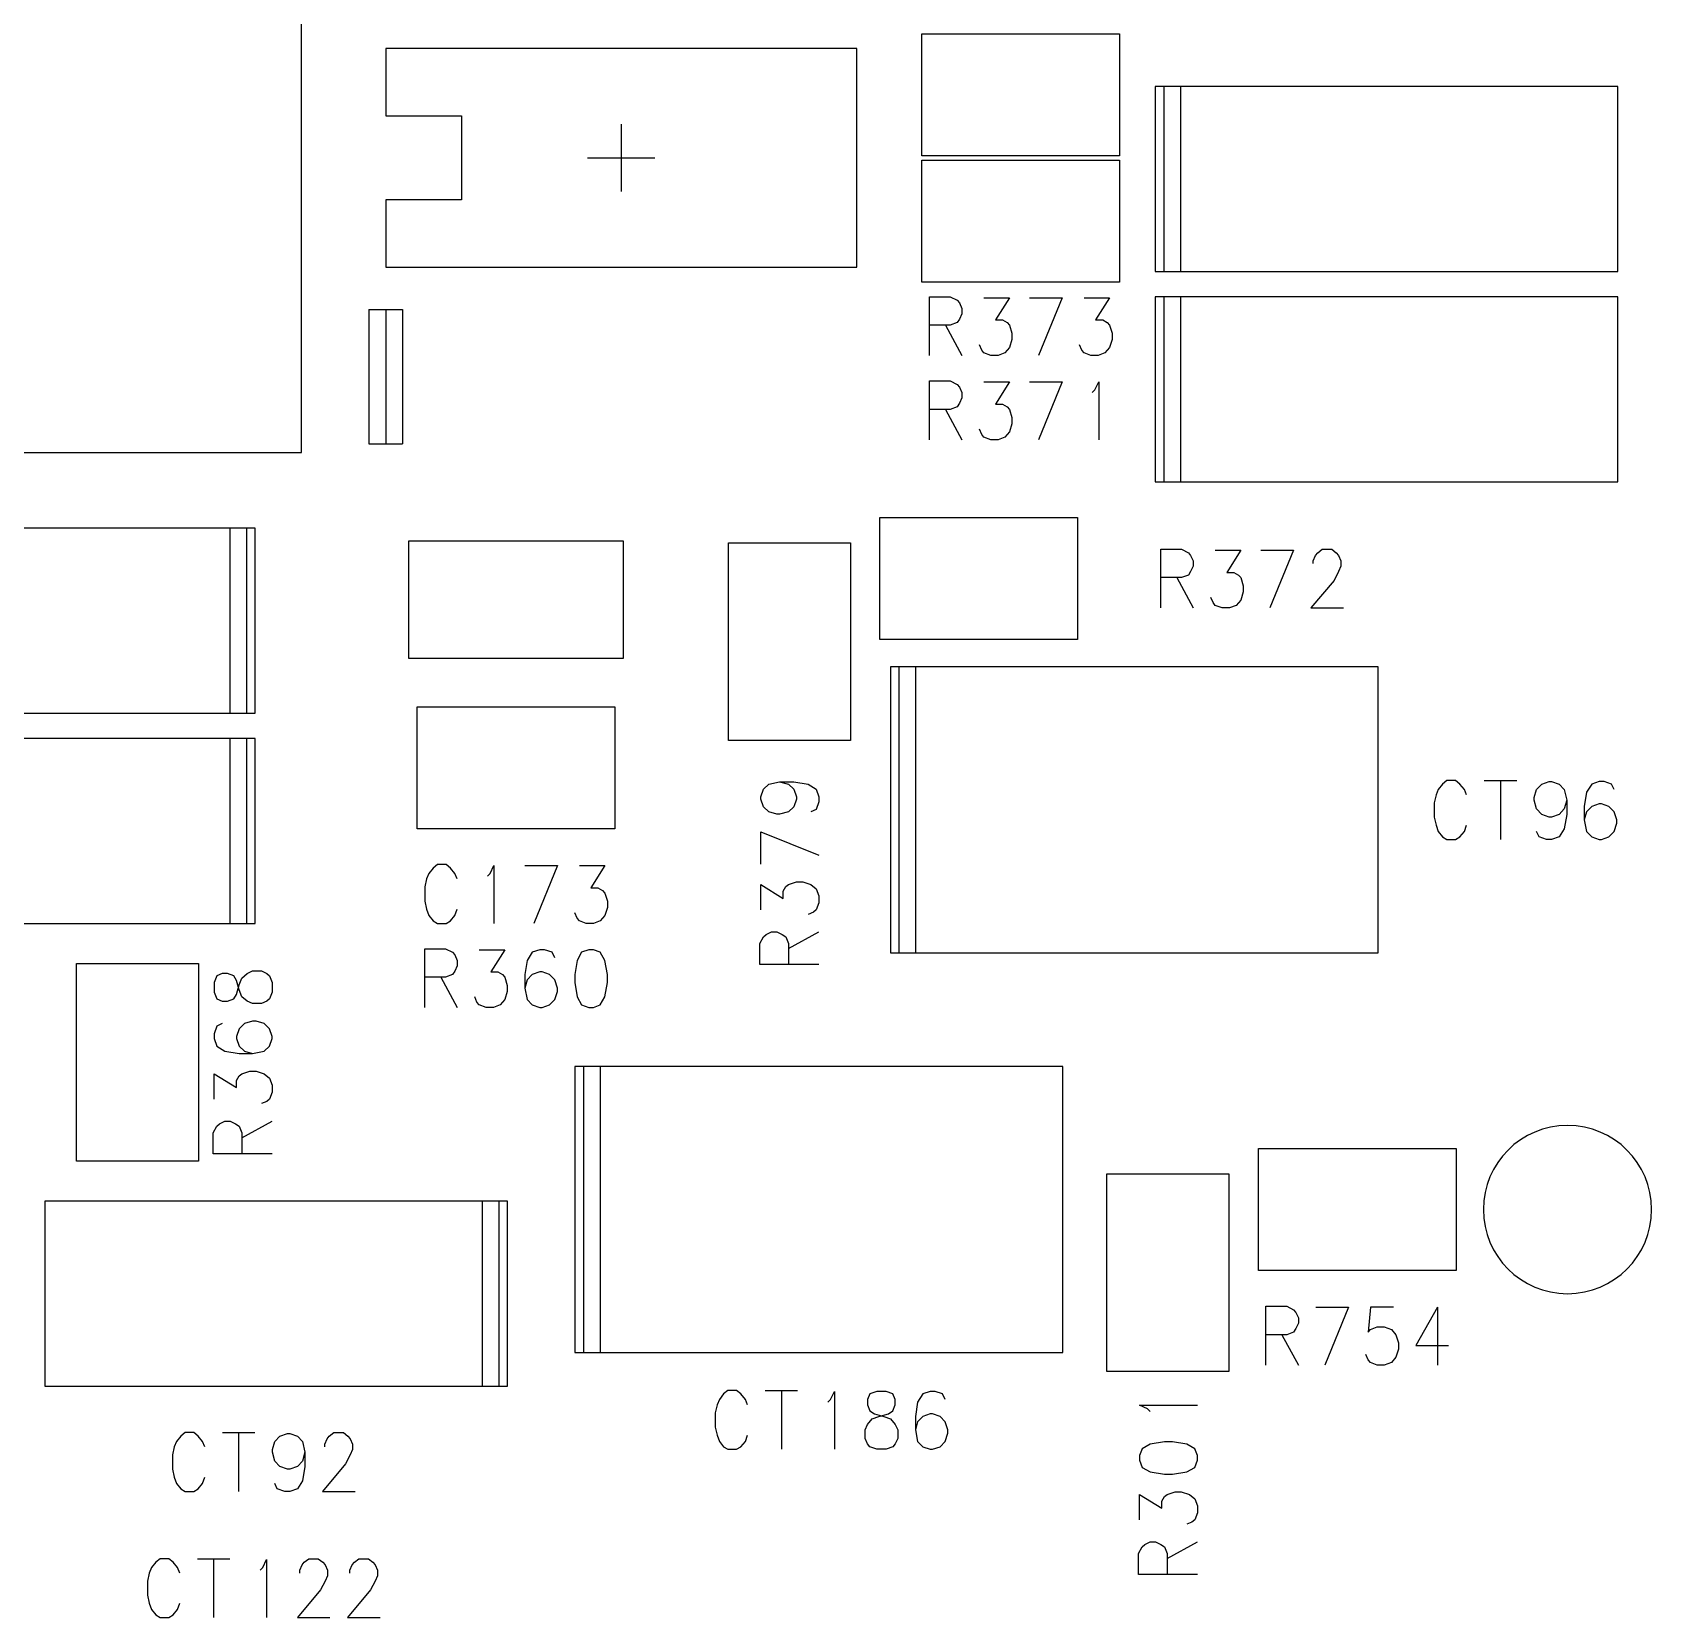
# Model space of a CAD drawing. Extents: x 295 to 953, y 10 to 290.
# Drawn here: x 597.05 to 628.82, y 130.62 to 161.71 of the extents above; entities that cross this region are included whole.
import ezdxf

# ---------------------------------------------------------------- set-up
doc = ezdxf.new("R2010")
doc.units = 0
doc.header["$LTSCALE"] = 5
doc.header["$MEASUREMENT"] = 0
doc.layers.add('13_C-SILK_GBR', color=7, linetype='CONTINUOUS')

msp = doc.modelspace()

# ---------------------------------------------------------------- linework, layer by layer
at = {"layer": '13_C-SILK_GBR'}
for p, q in [((602.333, 153.475), (602.333, 162.55)), ((614.501, 159.291), (614.501, 161.684)), ((614.501, 161.684), (618.379, 161.684)), ((618.379, 161.684), (618.379, 159.291)), ((613.223, 161.395), (603.983, 161.395)), ((603.983, 161.395), (603.983, 160.075)), ((613.223, 157.105), (613.223, 161.395)), ((619.245, 160.653), (619.08, 160.653)), ((619.08, 160.653), (619.08, 157.023)), ((619.575, 160.653), (619.245, 160.653)), ((619.245, 160.653), (619.245, 157.023)), ((619.575, 160.653), (619.575, 157.023)), ((628.155, 160.653), (619.575, 160.653)), ((628.155, 157.023), (628.155, 160.653)), ((603.983, 160.075), (605.468, 160.075)), ((605.468, 160.075), (605.468, 158.425)), ((608.603, 159.91), (608.603, 158.59)), ((607.943, 159.25), (609.263, 159.25)), ((618.379, 159.291), (614.501, 159.291)), ((614.501, 156.816), (614.501, 159.209)), ((614.501, 159.209), (618.379, 159.209)), ((618.379, 159.209), (618.379, 156.816)), ((603.983, 158.425), (603.983, 157.105)), ((605.468, 158.425), (603.983, 158.425)), ((603.983, 157.105), (613.223, 157.105)), ((619.08, 157.023), (619.245, 157.023)), ((619.245, 157.023), (619.575, 157.023)), ((619.575, 157.023), (628.155, 157.023)), ((618.379, 156.816), (614.501, 156.816)), ((603.653, 156.28), (604.313, 156.28)), ((603.653, 156.28), (603.653, 153.64)), ((603.983, 156.28), (603.983, 153.64)), ((604.313, 156.28), (604.313, 153.64)), ((614.648, 155.373), (614.648, 156.528)), ((614.648, 156.528), (615.057, 156.528)), ((615.057, 156.528), (615.191, 156.458)), ((615.191, 156.458), (615.236, 156.405)), ((615.236, 156.405), (615.287, 156.3)), ((615.287, 156.3), (615.287, 156.194)), ((615.719, 156.509), (616.217, 156.509)), ((616.217, 156.509), (615.943, 156.072)), ((616.612, 156.509), (617.25, 156.509)), ((617.25, 156.509), (616.79, 155.373)), ((617.683, 156.509), (618.181, 156.509)), ((618.181, 156.509), (617.907, 156.072)), ((619.245, 156.528), (619.08, 156.528)), ((619.08, 156.528), (619.08, 152.898)), ((619.575, 156.528), (619.245, 156.528)), ((619.245, 156.528), (619.245, 152.898)), ((619.575, 156.528), (619.575, 152.898)), ((628.155, 156.528), (619.575, 156.528)), ((628.155, 152.898), (628.155, 156.528)), ((615.057, 155.968), (614.648, 155.968)), ((614.962, 155.968), (615.287, 155.373)), ((615.191, 156.019), (615.057, 155.968)), ((615.236, 156.09), (615.191, 156.019)), ((615.287, 156.194), (615.236, 156.09)), ((615.943, 156.072), (616.084, 156.072)), ((616.084, 156.072), (616.173, 156.019)), ((616.173, 156.019), (616.217, 155.968)), ((616.217, 155.968), (616.268, 155.81)), ((617.907, 156.072), (618.047, 156.072)), ((618.047, 156.072), (618.136, 156.019)), ((618.136, 156.019), (618.181, 155.968)), ((618.181, 155.968), (618.232, 155.81)), ((616.268, 155.688), (616.217, 155.529)), ((616.268, 155.81), (616.268, 155.688)), ((618.232, 155.688), (618.181, 155.529)), ((618.232, 155.81), (618.232, 155.688)), ((615.674, 155.478), (615.63, 155.582)), ((615.719, 155.425), (615.674, 155.478)), ((615.853, 155.373), (615.719, 155.425)), ((615.995, 155.373), (615.853, 155.373)), ((616.128, 155.425), (615.995, 155.373)), ((616.217, 155.529), (616.128, 155.425)), ((617.638, 155.478), (617.593, 155.582)), ((617.683, 155.425), (617.638, 155.478)), ((617.816, 155.373), (617.683, 155.425)), ((617.958, 155.373), (617.816, 155.373)), ((618.092, 155.425), (617.958, 155.373)), ((618.181, 155.529), (618.092, 155.425)), ((614.648, 153.723), (614.648, 154.878)), ((614.648, 154.878), (615.057, 154.878)), ((615.057, 154.878), (615.191, 154.808)), ((615.191, 154.808), (615.236, 154.755)), ((615.236, 154.755), (615.287, 154.65)), ((615.719, 154.859), (616.217, 154.859)), ((616.217, 154.859), (615.943, 154.422)), ((616.612, 154.859), (617.25, 154.859)), ((617.25, 154.859), (616.79, 153.723)), ((617.843, 154.65), (617.894, 154.703)), ((617.894, 154.703), (617.97, 154.859)), ((617.97, 154.859), (617.97, 153.723)), ((615.191, 154.369), (615.057, 154.318)), ((615.236, 154.44), (615.191, 154.369)), ((615.287, 154.544), (615.236, 154.44)), ((615.287, 154.65), (615.287, 154.544)), ((615.943, 154.422), (616.084, 154.422)), ((616.084, 154.422), (616.173, 154.369)), ((616.173, 154.369), (616.217, 154.318)), ((615.057, 154.318), (614.648, 154.318)), ((614.962, 154.318), (615.287, 153.723)), ((616.217, 154.318), (616.268, 154.16)), ((616.268, 154.16), (616.268, 154.038)), ((615.674, 153.828), (615.63, 153.932)), ((615.719, 153.775), (615.674, 153.828)), ((615.853, 153.723), (615.719, 153.775)), ((616.128, 153.775), (615.995, 153.723)), ((616.217, 153.879), (616.128, 153.775)), ((616.268, 154.038), (616.217, 153.879)), ((596.723, 153.475), (602.333, 153.475)), ((603.653, 153.64), (604.313, 153.64)), ((615.995, 153.723), (615.853, 153.723)), ((619.08, 152.898), (619.245, 152.898)), ((619.245, 152.898), (619.575, 152.898)), ((619.575, 152.898), (628.155, 152.898)), ((613.676, 149.804), (613.676, 152.196)), ((613.676, 152.196), (617.554, 152.196)), ((617.554, 152.196), (617.554, 149.804)), ((600.93, 151.99), (592.35, 151.99)), ((601.26, 151.99), (600.93, 151.99)), ((600.93, 148.36), (600.93, 151.99)), ((601.425, 151.99), (601.26, 151.99)), ((601.26, 148.36), (601.26, 151.99)), ((601.425, 148.36), (601.425, 151.99)), ((604.436, 149.433), (604.436, 151.743)), ((604.436, 151.743), (608.644, 151.743)), ((608.644, 151.743), (608.644, 149.433)), ((610.706, 151.701), (613.099, 151.701)), ((610.706, 147.824), (610.706, 151.701)), ((613.099, 151.701), (613.099, 147.824)), ((619.186, 150.423), (619.186, 151.578)), ((619.186, 151.578), (619.595, 151.578)), ((619.595, 151.578), (619.729, 151.508)), ((619.729, 151.508), (619.773, 151.455)), ((620.257, 151.559), (620.755, 151.559)), ((620.755, 151.559), (620.481, 151.122)), ((621.149, 151.559), (621.788, 151.559)), ((621.788, 151.559), (621.327, 150.423)), ((622.22, 151.455), (622.265, 151.508)), ((622.265, 151.508), (622.354, 151.578)), ((622.354, 151.578), (622.54, 151.578)), ((622.54, 151.578), (622.629, 151.508)), ((622.629, 151.508), (622.674, 151.455)), ((619.773, 151.455), (619.824, 151.35)), ((619.824, 151.244), (619.773, 151.14)), ((619.824, 151.35), (619.824, 151.244)), ((622.175, 151.35), (622.22, 151.455)), ((622.175, 151.297), (622.175, 151.35)), ((622.674, 151.455), (622.718, 151.35)), ((622.718, 151.244), (622.674, 151.14)), ((622.718, 151.35), (622.718, 151.244)), ((619.595, 151.018), (619.186, 151.018)), ((619.499, 151.018), (619.824, 150.423)), ((619.729, 151.069), (619.595, 151.018)), ((619.773, 151.14), (619.729, 151.069)), ((620.481, 151.122), (620.621, 151.122)), ((620.621, 151.122), (620.71, 151.069)), ((620.71, 151.069), (620.755, 151.018)), ((620.755, 151.018), (620.806, 150.86)), ((622.585, 150.965), (622.131, 150.423)), ((622.674, 151.14), (622.585, 150.965)), ((620.212, 150.528), (620.167, 150.632)), ((620.755, 150.579), (620.666, 150.475)), ((620.806, 150.738), (620.755, 150.579)), ((620.806, 150.86), (620.806, 150.738)), ((620.257, 150.475), (620.212, 150.528)), ((620.39, 150.423), (620.257, 150.475)), ((620.532, 150.423), (620.39, 150.423)), ((620.666, 150.475), (620.532, 150.423)), ((622.131, 150.423), (622.769, 150.423)), ((617.554, 149.804), (613.676, 149.804)), ((608.644, 149.433), (604.436, 149.433)), ((614.378, 149.268), (613.883, 149.268)), ((614.048, 149.268), (613.883, 149.268)), ((613.883, 149.268), (613.883, 143.658)), ((614.213, 149.268), (614.048, 149.268)), ((614.048, 149.268), (614.048, 143.658)), ((614.378, 149.268), (614.378, 143.658)), ((623.453, 149.268), (614.378, 149.268)), ((623.453, 143.658), (623.453, 149.268)), ((592.35, 148.36), (600.93, 148.36)), ((600.93, 148.36), (601.26, 148.36)), ((601.26, 148.36), (601.425, 148.36)), ((604.601, 146.091), (604.601, 148.484)), ((604.601, 148.484), (608.479, 148.484)), ((608.479, 148.484), (608.479, 146.091)), ((600.93, 147.865), (592.35, 147.865)), ((601.26, 147.865), (600.93, 147.865)), ((600.93, 144.235), (600.93, 147.865)), ((601.425, 147.865), (601.26, 147.865)), ((601.26, 144.235), (601.26, 147.865)), ((601.425, 144.235), (601.425, 147.865)), ((613.099, 147.824), (610.706, 147.824)), ((611.343, 146.717), (611.394, 146.87)), ((611.394, 146.87), (611.5, 146.966)), ((611.5, 146.966), (611.71, 147.017)), ((611.71, 147.017), (611.884, 146.966)), ((611.71, 147.017), (611.99, 147.017)), ((611.884, 146.966), (611.99, 146.87)), ((611.99, 147.017), (612.271, 146.966)), ((611.99, 146.87), (612.043, 146.717)), ((612.271, 146.966), (612.427, 146.87)), ((612.427, 146.87), (612.48, 146.717)), ((624.586, 146.76), (624.548, 146.603)), ((624.631, 146.865), (624.586, 146.76)), ((624.715, 146.971), (624.631, 146.865)), ((624.797, 147.04), (624.715, 146.971)), ((624.969, 147.04), (624.797, 147.04)), ((625.053, 146.971), (624.969, 147.04)), ((625.142, 146.865), (625.053, 146.971)), ((625.187, 146.76), (625.142, 146.865)), ((625.53, 147.04), (626.168, 147.04)), ((625.848, 147.04), (625.848, 145.885)), ((626.512, 146.707), (626.556, 146.865)), ((626.556, 146.865), (626.659, 146.971)), ((626.659, 146.971), (626.805, 147.022)), ((626.805, 147.022), (626.85, 147.022)), ((626.85, 147.022), (627.003, 146.971)), ((627.003, 146.971), (627.099, 146.865)), ((627.099, 146.865), (627.15, 146.656)), ((627.538, 146.812), (627.493, 146.532)), ((627.64, 146.971), (627.538, 146.812)), ((627.787, 147.022), (627.64, 146.971)), ((627.883, 147.022), (627.787, 147.022)), ((628.03, 146.971), (627.883, 147.022)), ((628.081, 146.865), (628.03, 146.971)), ((611.343, 146.672), (611.343, 146.717)), ((611.394, 146.525), (611.343, 146.672)), ((611.5, 146.423), (611.394, 146.525)), ((611.99, 146.525), (611.884, 146.423)), ((612.043, 146.672), (611.99, 146.525)), ((612.043, 146.717), (612.043, 146.672)), ((612.427, 146.474), (612.323, 146.423)), ((612.48, 146.621), (612.427, 146.474)), ((612.48, 146.717), (612.48, 146.621)), ((624.548, 146.603), (624.548, 146.322)), ((626.512, 146.656), (626.512, 146.707)), ((626.556, 146.481), (626.512, 146.656)), ((626.659, 146.375), (626.556, 146.481)), ((627.099, 146.481), (627.003, 146.375)), ((627.15, 146.656), (627.099, 146.481)), ((627.15, 146.656), (627.15, 146.375)), ((627.493, 146.532), (627.493, 146.269)), ((627.538, 146.428), (627.493, 146.269)), ((627.64, 146.532), (627.538, 146.428)), ((627.787, 146.585), (627.64, 146.532)), ((627.832, 146.585), (627.787, 146.585)), ((627.979, 146.532), (627.832, 146.585)), ((628.081, 146.428), (627.979, 146.532)), ((628.132, 146.269), (628.081, 146.428)), ((611.658, 146.378), (611.5, 146.423)), ((611.71, 146.378), (611.658, 146.378)), ((611.884, 146.423), (611.71, 146.378)), ((624.548, 146.322), (624.586, 146.166)), ((624.586, 146.166), (624.631, 146.042)), ((625.142, 146.042), (625.187, 146.166)), ((626.805, 146.322), (626.659, 146.375)), ((626.85, 146.322), (626.805, 146.322)), ((627.003, 146.375), (626.85, 146.322)), ((627.15, 146.375), (627.099, 146.095)), ((627.493, 146.269), (627.538, 146.042)), ((628.081, 146.042), (628.132, 146.2)), ((628.132, 146.2), (628.132, 146.269)), ((608.479, 146.091), (604.601, 146.091)), ((611.343, 145.397), (611.343, 146.035)), ((611.343, 146.035), (612.48, 145.575)), ((624.631, 146.042), (624.715, 145.938)), ((624.715, 145.938), (624.797, 145.885)), ((624.797, 145.885), (624.969, 145.885)), ((624.969, 145.885), (625.053, 145.938)), ((625.053, 145.938), (625.142, 146.042)), ((626.607, 145.938), (626.556, 146.042)), ((626.754, 145.885), (626.607, 145.938)), ((626.85, 145.885), (626.754, 145.885)), ((627.003, 145.938), (626.85, 145.885)), ((627.099, 146.095), (627.003, 145.938)), ((627.538, 146.042), (627.64, 145.938)), ((627.64, 145.938), (627.787, 145.885)), ((627.787, 145.885), (627.832, 145.885)), ((627.832, 145.885), (627.979, 145.938)), ((627.979, 145.938), (628.081, 146.042)), ((604.831, 145.215), (604.786, 145.11)), ((604.915, 145.321), (604.831, 145.215)), ((604.997, 145.39), (604.915, 145.321)), ((605.169, 145.39), (604.997, 145.39)), ((605.253, 145.321), (605.169, 145.39)), ((605.342, 145.215), (605.253, 145.321)), ((605.387, 145.11), (605.342, 145.215)), ((605.979, 145.162), (606.03, 145.215)), ((606.03, 145.215), (606.106, 145.372)), ((606.106, 145.372), (606.106, 144.235)), ((606.712, 145.372), (607.35, 145.372)), ((607.35, 145.372), (606.89, 144.235)), ((607.783, 145.372), (608.281, 145.372)), ((608.281, 145.372), (608.007, 144.935)), ((604.786, 145.11), (604.748, 144.953)), ((604.748, 144.953), (604.748, 144.672)), ((608.007, 144.935), (608.147, 144.935)), ((608.147, 144.935), (608.236, 144.882)), ((608.236, 144.882), (608.281, 144.831)), ((611.343, 144.504), (611.343, 145.002)), ((611.343, 145.002), (611.78, 144.728)), ((611.78, 144.869), (611.833, 144.958)), ((611.78, 144.728), (611.78, 144.869)), ((611.833, 144.958), (611.884, 145.002)), ((611.884, 145.002), (612.043, 145.053)), ((612.043, 145.053), (612.165, 145.053)), ((612.165, 145.053), (612.323, 145.002)), ((612.323, 145.002), (612.427, 144.913)), ((612.427, 144.913), (612.48, 144.78)), ((604.748, 144.672), (604.786, 144.516)), ((608.281, 144.831), (608.332, 144.672)), ((608.332, 144.55), (608.281, 144.392)), ((608.332, 144.672), (608.332, 144.55)), ((612.48, 144.638), (612.427, 144.504)), ((612.48, 144.78), (612.48, 144.638)), ((592.35, 144.235), (600.93, 144.235)), ((600.93, 144.235), (601.26, 144.235)), ((601.26, 144.235), (601.425, 144.235)), ((604.786, 144.516), (604.831, 144.392)), ((604.831, 144.392), (604.915, 144.288)), ((604.915, 144.288), (604.997, 144.235)), ((604.997, 144.235), (605.169, 144.235)), ((605.169, 144.235), (605.253, 144.288)), ((605.253, 144.288), (605.342, 144.392)), ((605.342, 144.392), (605.387, 144.516)), ((607.738, 144.341), (607.693, 144.445)), ((607.783, 144.288), (607.738, 144.341)), ((607.916, 144.235), (607.783, 144.288)), ((608.058, 144.235), (607.916, 144.235)), ((608.192, 144.288), (608.058, 144.235)), ((608.281, 144.392), (608.192, 144.288)), ((612.374, 144.459), (612.271, 144.415)), ((612.427, 144.504), (612.374, 144.459)), ((611.325, 143.842), (611.394, 143.976)), ((611.394, 143.976), (611.447, 144.021)), ((611.447, 144.021), (611.553, 144.072)), ((611.553, 144.072), (611.658, 144.072)), ((611.658, 144.072), (611.762, 144.021)), ((611.762, 144.021), (611.833, 143.976)), ((611.833, 143.976), (611.884, 143.842)), ((611.884, 143.747), (612.48, 144.072)), ((604.748, 142.585), (604.748, 143.74)), ((604.748, 143.74), (605.157, 143.74)), ((605.157, 143.74), (605.291, 143.671)), ((605.291, 143.671), (605.336, 143.618)), ((605.336, 143.618), (605.387, 143.512)), ((605.819, 143.722), (606.317, 143.722)), ((606.317, 143.722), (606.043, 143.285)), ((606.859, 143.671), (606.756, 143.512)), ((607.005, 143.722), (606.859, 143.671)), ((607.101, 143.722), (607.005, 143.722)), ((607.248, 143.671), (607.101, 143.722)), ((607.299, 143.565), (607.248, 143.671)), ((607.827, 143.671), (607.738, 143.512)), ((607.967, 143.722), (607.827, 143.671)), ((608.058, 143.722), (607.967, 143.722)), ((608.192, 143.671), (608.058, 143.722)), ((608.281, 143.512), (608.192, 143.671)), ((611.325, 143.433), (611.325, 143.842)), ((611.884, 143.842), (611.884, 143.433)), ((613.883, 143.658), (614.048, 143.658)), ((614.048, 143.658), (614.378, 143.658)), ((614.378, 143.658), (623.453, 143.658)), ((597.919, 139.574), (597.919, 143.451)), ((597.919, 143.451), (600.311, 143.451)), ((600.311, 143.451), (600.311, 139.574)), ((600.775, 143.253), (600.669, 143.209)), ((600.881, 143.253), (600.775, 143.253)), ((601.003, 143.209), (600.881, 143.253)), ((601.159, 143.164), (601.265, 143.253)), ((601.265, 143.253), (601.371, 143.304)), ((601.371, 143.304), (601.546, 143.304)), ((601.546, 143.304), (601.649, 143.253)), ((601.649, 143.253), (601.702, 143.209)), ((605.336, 143.303), (605.291, 143.232)), ((605.387, 143.407), (605.336, 143.303)), ((605.387, 143.512), (605.387, 143.407)), ((606.043, 143.285), (606.184, 143.285)), ((606.184, 143.285), (606.273, 143.232)), ((606.756, 143.512), (606.712, 143.232)), ((607.005, 143.285), (606.859, 143.232)), ((607.05, 143.285), (607.005, 143.285)), ((607.197, 143.232), (607.05, 143.285)), ((607.738, 143.512), (607.693, 143.232)), ((608.332, 143.232), (608.281, 143.512)), ((612.48, 143.433), (611.325, 143.433)), ((600.669, 143.209), (600.618, 143.075)), ((600.618, 143.075), (600.618, 142.889)), ((601.055, 143.12), (601.003, 143.209)), ((601.108, 142.935), (601.055, 143.12)), ((601.055, 142.844), (601.108, 143.031)), ((601.108, 143.031), (601.159, 143.164)), ((601.159, 142.8), (601.108, 142.935)), ((601.702, 143.209), (601.755, 143.075)), ((601.755, 143.075), (601.755, 142.889)), ((605.157, 143.181), (604.748, 143.181)), ((605.062, 143.181), (605.387, 142.585)), ((605.291, 143.232), (605.157, 143.181)), ((606.273, 143.232), (606.317, 143.181)), ((606.317, 143.181), (606.368, 143.022)), ((606.368, 143.022), (606.368, 142.9)), ((606.712, 143.232), (606.712, 142.969)), ((606.756, 143.128), (606.712, 142.969)), ((606.712, 142.969), (606.756, 142.742)), ((606.859, 143.232), (606.756, 143.128)), ((607.299, 143.128), (607.197, 143.232)), ((607.35, 142.969), (607.299, 143.128)), ((607.35, 142.9), (607.35, 142.969)), ((607.693, 143.232), (607.693, 143.075)), ((607.693, 143.075), (607.738, 142.795)), ((608.281, 142.795), (608.332, 143.075)), ((608.332, 143.075), (608.332, 143.232)), ((600.618, 142.889), (600.669, 142.755)), ((600.669, 142.755), (600.775, 142.71)), ((600.775, 142.71), (600.881, 142.71)), ((600.881, 142.71), (601.003, 142.755)), ((601.003, 142.755), (601.055, 142.844)), ((601.265, 142.71), (601.159, 142.8)), ((601.371, 142.666), (601.265, 142.71)), ((601.546, 142.666), (601.371, 142.666)), ((601.649, 142.71), (601.546, 142.666)), ((601.702, 142.755), (601.649, 142.71)), ((601.755, 142.889), (601.702, 142.755)), ((605.774, 142.691), (605.73, 142.795)), ((605.819, 142.638), (605.774, 142.691)), ((605.953, 142.585), (605.819, 142.638)), ((606.228, 142.638), (606.095, 142.585)), ((606.317, 142.742), (606.228, 142.638)), ((606.368, 142.9), (606.317, 142.742)), ((606.756, 142.742), (606.859, 142.638)), ((606.859, 142.638), (607.005, 142.585)), ((607.05, 142.585), (607.197, 142.638)), ((607.197, 142.638), (607.299, 142.742)), ((607.299, 142.742), (607.35, 142.9)), ((607.738, 142.795), (607.827, 142.638)), ((607.827, 142.638), (607.967, 142.585)), ((608.058, 142.585), (608.192, 142.638)), ((608.192, 142.638), (608.281, 142.795)), ((601.371, 142.323), (601.212, 142.272)), ((601.44, 142.323), (601.371, 142.323)), ((601.598, 142.272), (601.44, 142.323)), ((606.095, 142.585), (605.953, 142.585)), ((607.005, 142.585), (607.05, 142.585)), ((607.967, 142.585), (608.058, 142.585)), ((600.669, 142.22), (600.618, 142.074)), ((600.618, 142.074), (600.618, 141.978)), ((600.775, 142.272), (600.669, 142.22)), ((601.108, 142.169), (601.055, 142.022)), ((601.055, 142.022), (601.055, 141.978)), ((601.212, 142.272), (601.108, 142.169)), ((601.702, 142.169), (601.598, 142.272)), ((601.755, 142.022), (601.702, 142.169)), ((601.755, 141.978), (601.755, 142.022)), ((600.618, 141.978), (600.669, 141.831)), ((600.669, 141.831), (600.828, 141.729)), ((600.828, 141.729), (601.108, 141.684)), ((601.055, 141.978), (601.108, 141.831)), ((601.108, 141.831), (601.212, 141.729)), ((601.108, 141.684), (601.371, 141.684)), ((601.212, 141.729), (601.371, 141.684)), ((601.371, 141.684), (601.598, 141.729)), ((601.598, 141.729), (601.702, 141.831)), ((601.702, 141.831), (601.755, 141.978)), ((608.19, 141.43), (607.695, 141.43)), ((607.86, 141.43), (607.695, 141.43)), ((607.695, 141.43), (607.695, 135.82)), ((608.025, 141.43), (607.86, 141.43)), ((607.86, 141.43), (607.86, 135.82)), ((608.19, 141.43), (608.19, 135.82)), ((617.265, 141.43), (608.19, 141.43)), ((617.265, 135.82), (617.265, 141.43)), ((600.618, 140.791), (600.618, 141.29)), ((600.618, 141.29), (601.055, 141.016)), ((601.055, 141.156), (601.108, 141.245)), ((601.055, 141.016), (601.055, 141.156)), ((601.108, 141.245), (601.159, 141.29)), ((601.159, 141.29), (601.318, 141.341)), ((601.318, 141.341), (601.44, 141.341)), ((601.44, 141.341), (601.598, 141.29)), ((601.598, 141.29), (601.702, 141.201)), ((601.702, 141.201), (601.755, 141.067)), ((601.755, 141.067), (601.755, 140.925)), ((601.649, 140.747), (601.546, 140.702)), ((601.702, 140.791), (601.649, 140.747)), ((601.755, 140.925), (601.702, 140.791)), ((600.6, 140.13), (600.669, 140.263)), ((600.6, 139.721), (600.6, 140.13)), ((600.669, 140.263), (600.722, 140.308)), ((600.722, 140.308), (600.828, 140.359)), ((600.828, 140.359), (600.933, 140.359)), ((600.933, 140.359), (601.037, 140.308)), ((601.037, 140.308), (601.108, 140.263)), ((601.108, 140.263), (601.159, 140.13)), ((601.159, 140.034), (601.755, 140.359)), ((601.159, 140.13), (601.159, 139.721)), ((621.101, 137.429), (621.101, 139.821)), ((621.101, 139.821), (624.979, 139.821)), ((624.979, 139.821), (624.979, 137.429)), ((600.311, 139.574), (597.919, 139.574)), ((601.755, 139.721), (600.6, 139.721)), ((618.131, 139.326), (620.524, 139.326)), ((618.131, 135.449), (618.131, 139.326)), ((620.524, 139.326), (620.524, 135.449)), ((605.88, 138.79), (597.3, 138.79)), ((597.3, 138.79), (597.3, 135.16)), ((606.21, 138.79), (605.88, 138.79)), ((605.88, 135.16), (605.88, 138.79)), ((606.375, 138.79), (606.21, 138.79)), ((606.21, 135.16), (606.21, 138.79)), ((606.375, 135.16), (606.375, 138.79)), ((624.979, 137.429), (621.101, 137.429)), ((621.248, 135.573), (621.248, 136.728)), ((621.248, 136.728), (621.657, 136.728)), ((621.657, 136.728), (621.791, 136.658)), ((621.791, 136.658), (621.836, 136.605)), ((621.836, 136.605), (621.887, 136.5)), ((622.23, 136.709), (622.868, 136.709)), ((622.868, 136.709), (622.408, 135.573)), ((623.301, 136.709), (623.256, 136.219)), ((623.755, 136.709), (623.301, 136.709)), ((624.614, 136.709), (624.193, 135.957)), ((624.614, 136.709), (624.614, 135.573)), ((621.836, 136.29), (621.791, 136.219)), ((621.887, 136.394), (621.836, 136.29)), ((621.887, 136.5), (621.887, 136.394)), ((623.256, 136.219), (623.301, 136.272)), ((623.301, 136.272), (623.434, 136.325)), ((623.434, 136.325), (623.57, 136.325)), ((623.57, 136.325), (623.71, 136.272)), ((623.71, 136.272), (623.799, 136.168)), ((621.657, 136.168), (621.248, 136.168)), ((621.562, 136.168), (621.887, 135.573)), ((621.791, 136.219), (621.657, 136.168)), ((623.799, 136.168), (623.85, 136.01)), ((623.85, 136.01), (623.85, 135.888)), ((624.193, 135.957), (624.832, 135.957)), ((607.695, 135.82), (607.86, 135.82)), ((607.86, 135.82), (608.19, 135.82)), ((608.19, 135.82), (617.265, 135.82)), ((623.256, 135.678), (623.212, 135.782)), ((623.301, 135.625), (623.256, 135.678)), ((623.799, 135.729), (623.71, 135.625)), ((623.85, 135.888), (623.799, 135.729)), ((620.524, 135.449), (618.131, 135.449)), ((623.434, 135.573), (623.301, 135.625)), ((623.57, 135.573), (623.434, 135.573)), ((623.71, 135.625), (623.57, 135.573)), ((597.3, 135.16), (605.88, 135.16)), ((605.88, 135.16), (606.21, 135.16)), ((606.21, 135.16), (606.375, 135.16)), ((610.611, 135.008), (610.528, 134.903)), ((610.693, 135.078), (610.611, 135.008)), ((610.866, 135.078), (610.693, 135.078)), ((610.949, 135.008), (610.866, 135.078)), ((611.038, 134.903), (610.949, 135.008)), ((611.427, 135.078), (612.064, 135.078)), ((611.746, 135.078), (611.746, 133.923)), ((612.708, 134.903), (612.785, 135.059)), ((612.785, 135.059), (612.785, 133.923)), ((613.48, 135.008), (613.435, 134.903)), ((613.614, 135.059), (613.48, 135.008)), ((613.798, 135.059), (613.614, 135.059)), ((613.932, 135.008), (613.798, 135.059)), ((613.977, 134.903), (613.932, 135.008)), ((614.519, 135.008), (614.417, 134.85)), ((614.666, 135.059), (614.519, 135.008)), ((614.762, 135.059), (614.666, 135.059)), ((614.907, 135.008), (614.762, 135.059)), ((614.958, 134.903), (614.907, 135.008)), ((610.484, 134.797), (610.446, 134.64)), ((610.528, 134.903), (610.484, 134.797)), ((611.083, 134.797), (611.038, 134.903)), ((612.657, 134.85), (612.708, 134.903)), ((613.435, 134.903), (613.435, 134.797)), ((613.435, 134.797), (613.48, 134.675)), ((613.48, 134.675), (613.569, 134.622)), ((613.843, 134.622), (613.932, 134.675)), ((613.932, 134.675), (613.977, 134.797)), ((613.977, 134.797), (613.977, 134.903)), ((614.417, 134.85), (614.373, 134.569)), ((618.925, 134.716), (618.768, 134.792)), ((618.768, 134.792), (619.905, 134.792)), ((618.978, 134.665), (618.925, 134.716)), ((610.446, 134.64), (610.446, 134.36)), ((610.446, 134.36), (610.484, 134.203)), ((613.391, 134.307), (613.435, 134.413)), ((613.435, 134.413), (613.525, 134.518)), ((613.525, 134.518), (613.658, 134.569)), ((613.569, 134.622), (613.754, 134.569)), ((613.658, 134.569), (613.843, 134.622)), ((613.754, 134.569), (613.888, 134.518)), ((613.888, 134.518), (613.977, 134.413)), ((613.977, 134.413), (614.028, 134.307)), ((614.373, 134.569), (614.373, 134.307)), ((614.417, 134.465), (614.373, 134.307)), ((614.519, 134.569), (614.417, 134.465)), ((614.666, 134.622), (614.519, 134.569)), ((614.711, 134.622), (614.666, 134.622)), ((614.858, 134.569), (614.711, 134.622)), ((614.958, 134.465), (614.858, 134.569)), ((615.01, 134.307), (614.958, 134.465)), ((599.881, 134.078), (599.836, 133.972)), ((599.965, 134.183), (599.881, 134.078)), ((600.047, 134.253), (599.965, 134.183)), ((600.219, 134.253), (600.047, 134.253)), ((600.303, 134.183), (600.219, 134.253)), ((600.392, 134.078), (600.303, 134.183)), ((600.437, 133.972), (600.392, 134.078)), ((600.78, 134.253), (601.418, 134.253)), ((601.098, 134.253), (601.098, 133.098)), ((601.762, 133.919), (601.806, 134.078)), ((601.806, 134.078), (601.909, 134.183)), ((601.909, 134.183), (602.055, 134.234)), ((602.055, 134.234), (602.1, 134.234)), ((602.1, 134.234), (602.253, 134.183)), ((602.253, 134.183), (602.349, 134.078)), ((602.349, 134.078), (602.4, 133.868)), ((602.788, 134.025), (602.833, 134.13)), ((602.833, 134.13), (602.877, 134.183)), ((602.877, 134.183), (602.966, 134.253)), ((602.966, 134.253), (603.153, 134.253)), ((603.153, 134.253), (603.242, 134.183)), ((603.242, 134.183), (603.286, 134.13)), ((603.286, 134.13), (603.331, 134.025)), ((610.484, 134.203), (610.528, 134.079)), ((610.528, 134.079), (610.611, 133.975)), ((610.949, 133.975), (611.038, 134.079)), ((611.038, 134.079), (611.083, 134.203)), ((613.391, 134.132), (613.391, 134.307)), ((613.435, 134.028), (613.391, 134.132)), ((614.028, 134.132), (613.977, 134.028)), ((614.028, 134.307), (614.028, 134.132)), ((614.373, 134.307), (614.417, 134.079)), ((614.417, 134.079), (614.519, 133.975)), ((614.858, 133.975), (614.958, 134.079)), ((614.958, 134.079), (615.01, 134.238)), ((615.01, 134.238), (615.01, 134.307)), ((619.258, 134.073), (618.978, 134.022)), ((619.415, 134.073), (619.258, 134.073)), ((619.696, 134.022), (619.415, 134.073)), ((599.836, 133.972), (599.798, 133.815)), ((599.798, 133.815), (599.798, 133.535)), ((601.762, 133.868), (601.762, 133.919)), ((601.806, 133.693), (601.762, 133.868)), ((602.4, 133.868), (602.349, 133.693)), ((602.4, 133.868), (602.4, 133.588)), ((602.788, 133.972), (602.788, 134.025)), ((603.286, 133.815), (603.197, 133.64)), ((603.331, 133.919), (603.286, 133.815)), ((603.331, 134.025), (603.331, 133.919)), ((610.611, 133.975), (610.693, 133.923)), ((610.693, 133.923), (610.866, 133.923)), ((610.866, 133.923), (610.949, 133.975)), ((613.48, 133.975), (613.435, 134.028)), ((613.614, 133.923), (613.48, 133.975)), ((613.798, 133.923), (613.614, 133.923)), ((613.932, 133.975), (613.798, 133.923)), ((613.977, 134.028), (613.932, 133.975)), ((614.519, 133.975), (614.666, 133.923)), ((614.666, 133.923), (614.711, 133.923)), ((614.711, 133.923), (614.858, 133.975)), ((618.819, 133.932), (618.768, 133.799)), ((618.768, 133.799), (618.768, 133.708)), ((618.978, 134.022), (618.819, 133.932)), ((619.852, 133.932), (619.696, 134.022)), ((619.905, 133.799), (619.852, 133.932)), ((619.905, 133.708), (619.905, 133.799)), ((599.798, 133.535), (599.836, 133.378)), ((601.909, 133.588), (601.806, 133.693)), ((602.055, 133.535), (601.909, 133.588)), ((602.1, 133.535), (602.055, 133.535)), ((602.253, 133.588), (602.1, 133.535)), ((602.349, 133.693), (602.253, 133.588)), ((602.4, 133.588), (602.349, 133.307)), ((603.197, 133.64), (602.743, 133.098)), ((618.768, 133.708), (618.819, 133.568)), ((618.819, 133.568), (618.978, 133.479)), ((618.978, 133.479), (619.258, 133.434)), ((619.258, 133.434), (619.415, 133.434)), ((619.415, 133.434), (619.696, 133.479)), ((619.696, 133.479), (619.852, 133.568)), ((619.852, 133.568), (619.905, 133.708)), ((599.836, 133.378), (599.881, 133.254)), ((599.881, 133.254), (599.965, 133.15)), ((599.965, 133.15), (600.047, 133.098)), ((600.047, 133.098), (600.219, 133.098)), ((600.219, 133.098), (600.303, 133.15)), ((600.303, 133.15), (600.392, 133.254)), ((600.392, 133.254), (600.437, 133.378)), ((601.857, 133.15), (601.806, 133.254)), ((602.004, 133.098), (601.857, 133.15)), ((602.1, 133.098), (602.004, 133.098)), ((602.253, 133.15), (602.1, 133.098)), ((602.349, 133.307), (602.253, 133.15)), ((602.743, 133.098), (603.382, 133.098)), ((619.309, 133.04), (619.468, 133.091)), ((619.468, 133.091), (619.59, 133.091)), ((619.59, 133.091), (619.748, 133.04)), ((618.768, 132.541), (618.768, 133.04)), ((618.768, 133.04), (619.205, 132.766)), ((619.205, 132.906), (619.258, 132.995)), ((619.205, 132.766), (619.205, 132.906)), ((619.258, 132.995), (619.309, 133.04)), ((619.748, 133.04), (619.852, 132.951)), ((619.852, 132.951), (619.905, 132.817)), ((619.905, 132.817), (619.905, 132.675)), ((619.799, 132.497), (619.696, 132.452)), ((619.852, 132.541), (619.799, 132.497)), ((619.905, 132.675), (619.852, 132.541)), ((618.75, 131.88), (618.819, 132.013)), ((618.75, 131.471), (618.75, 131.88)), ((618.819, 132.013), (618.872, 132.058)), ((618.872, 132.058), (618.978, 132.109)), ((618.978, 132.109), (619.083, 132.109)), ((619.083, 132.109), (619.187, 132.058)), ((619.187, 132.058), (619.258, 132.013)), ((619.258, 132.013), (619.309, 131.88)), ((619.309, 131.784), (619.905, 132.109)), ((619.309, 131.88), (619.309, 131.471)), ((599.346, 131.497), (599.308, 131.34)), ((599.391, 131.603), (599.346, 131.497)), ((599.473, 131.708), (599.391, 131.603)), ((599.556, 131.778), (599.473, 131.708)), ((599.729, 131.778), (599.556, 131.778)), ((599.811, 131.708), (599.729, 131.778)), ((599.9, 131.603), (599.811, 131.708)), ((599.945, 131.497), (599.9, 131.603)), ((600.29, 131.778), (600.927, 131.778)), ((600.608, 131.778), (600.608, 130.623)), ((601.519, 131.55), (601.57, 131.603)), ((601.57, 131.603), (601.648, 131.759)), ((601.648, 131.759), (601.648, 130.623)), ((602.298, 131.55), (602.342, 131.655)), ((602.298, 131.497), (602.298, 131.55)), ((602.342, 131.655), (602.387, 131.708)), ((602.387, 131.708), (602.476, 131.778)), ((602.476, 131.778), (602.661, 131.778)), ((602.661, 131.778), (602.75, 131.708)), ((602.75, 131.708), (602.795, 131.655)), ((602.795, 131.655), (602.839, 131.55)), ((602.839, 131.55), (602.839, 131.444)), ((603.28, 131.55), (603.324, 131.655)), ((603.28, 131.497), (603.28, 131.55)), ((603.324, 131.655), (603.369, 131.708)), ((603.369, 131.708), (603.458, 131.778)), ((603.458, 131.778), (603.643, 131.778)), ((603.643, 131.778), (603.732, 131.708)), ((603.732, 131.708), (603.776, 131.655)), ((603.776, 131.655), (603.821, 131.55)), ((603.821, 131.55), (603.821, 131.444)), ((599.308, 131.34), (599.308, 131.06)), ((602.795, 131.34), (602.705, 131.165)), ((602.839, 131.444), (602.795, 131.34)), ((603.776, 131.34), (603.687, 131.165)), ((603.821, 131.444), (603.776, 131.34)), ((619.905, 131.471), (618.75, 131.471)), ((599.308, 131.06), (599.346, 130.903)), ((599.346, 130.903), (599.391, 130.779)), ((599.9, 130.779), (599.945, 130.903)), ((602.705, 131.165), (602.253, 130.623)), ((603.687, 131.165), (603.235, 130.623)), ((599.391, 130.779), (599.473, 130.675)), ((599.473, 130.675), (599.556, 130.623)), ((599.556, 130.623), (599.729, 130.623)), ((599.729, 130.623), (599.811, 130.675)), ((599.811, 130.675), (599.9, 130.779)), ((602.253, 130.623), (602.89, 130.623)), ((603.235, 130.623), (603.872, 130.623))]:
    msp.add_line(p, q, dxfattribs=at)
for start, end in [(0, 180), (180, 0)]:
    msp.add_arc((627.165, 138.625), 1.65, start, end, dxfattribs=at)

doc.saveas('drawing.dxf')
